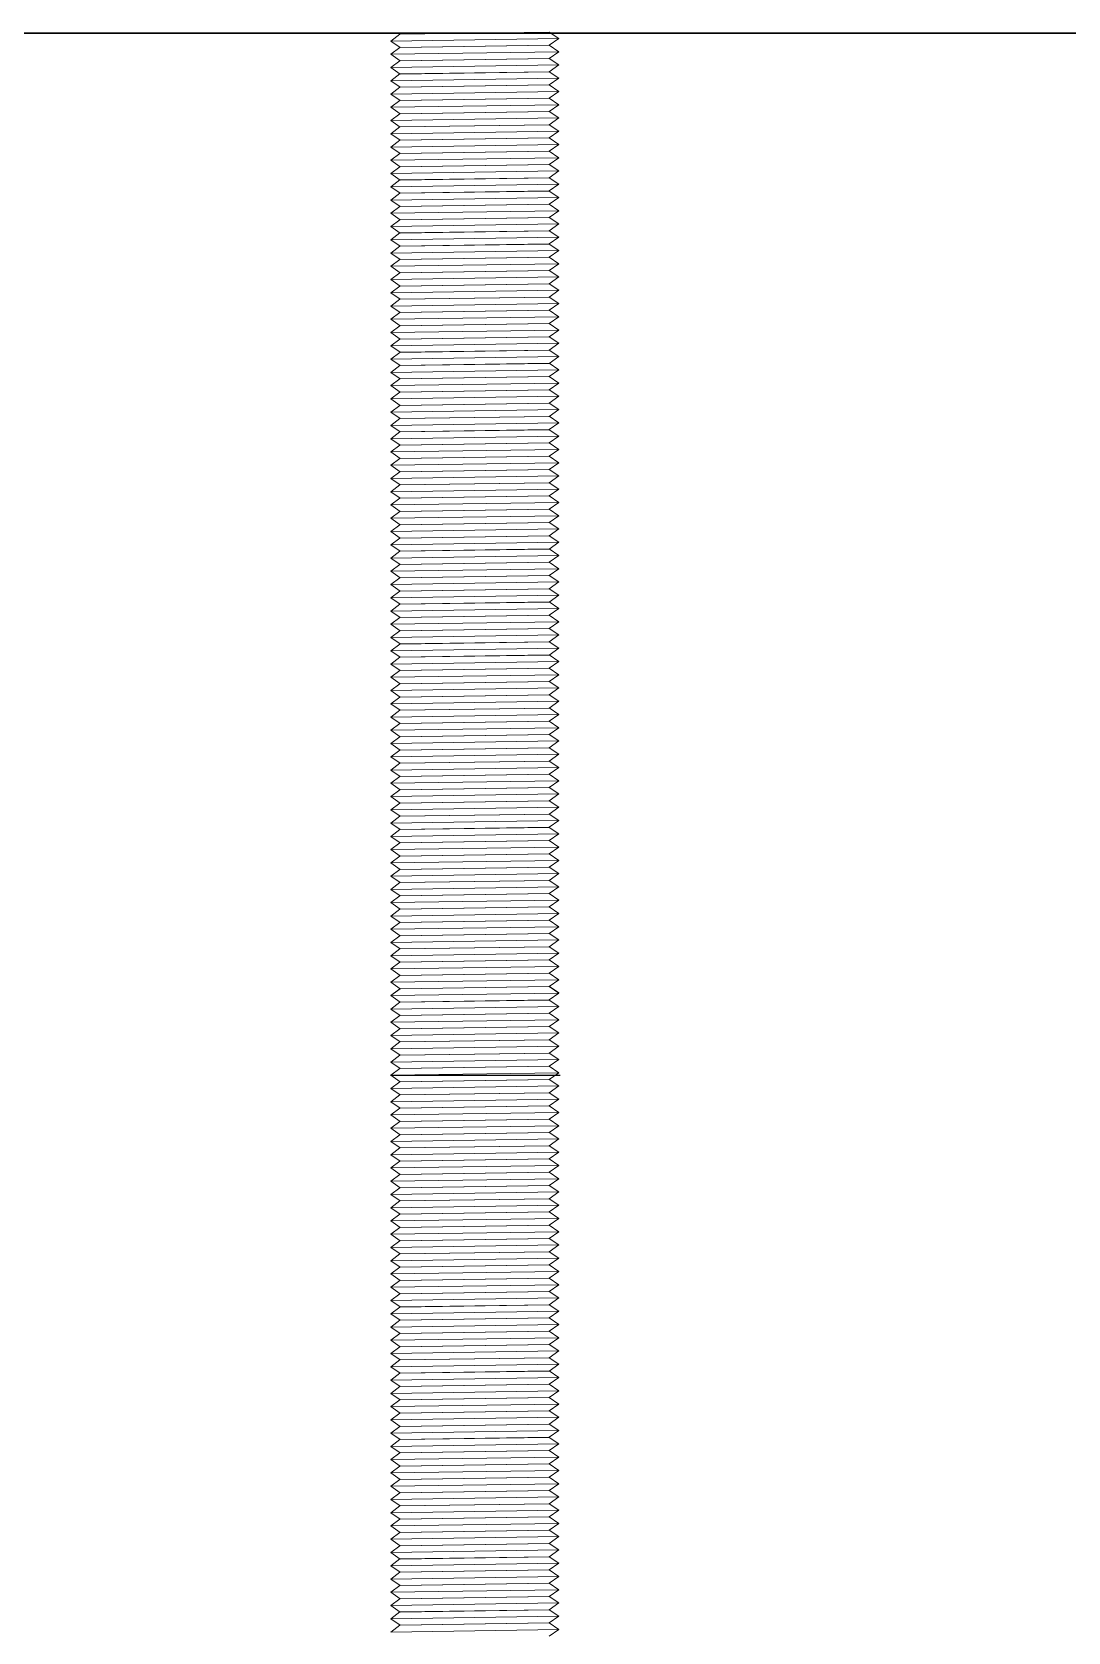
# Model space of a CAD drawing. Header units: millimetres. Extents: x -17263 to -7565, y 1486 to 4446.
# Drawn here: x -8877.75 to -8847.26, y 2449.45 to 2496.55 of the extents above; entities that cross this region are included whole.
import ezdxf

# ---------------------------------------------------------------- set-up
doc = ezdxf.new("R2010")
doc.units = ezdxf.units.MM
doc.layers.add('Color-7', color=7, linetype='Continuous', lineweight=0)
doc.layers.add('PIPING', color=3, linetype='Continuous')

msp = doc.modelspace()

# ---------------------------------------------------------------- linework, layer by layer
for p, q in [((-8805.919, 2496.521), (-8957, 2496.521)), ((-8805.919, 2496.521), (-8957, 2496.521)), ((-8880.865, 2496.521), (-8785.865, 2496.521))]:
    msp.add_line(p, q)
at = {"layer": 'Color-7', "linetype": 'Continuous', "lineweight": 0}
for p, q in [((-8866.923, 2496.488), (-8862.53, 2496.554)), ((-8862.53, 2496.554), (-8862.242, 2496.364)), ((-8867.196, 2496.289), (-8862.242, 2496.364)), ((-8866.923, 2496.488), (-8867.195, 2496.289)), ((-8866.917, 2496.098), (-8867.195, 2496.289)), ((-8866.923, 2496.098), (-8867.195, 2495.899)), ((-8866.923, 2496.098), (-8862.53, 2496.164)), ((-8866.917, 2496.098), (-8862.53, 2496.164)), ((-8866.917, 2496.098), (-8862.524, 2496.164)), ((-8862.53, 2496.164), (-8862.242, 2496.364)), ((-8862.53, 2496.164), (-8862.242, 2495.974)), ((-8867.196, 2495.899), (-8862.242, 2495.974)), ((-8867.196, 2495.508), (-8862.242, 2495.583)), ((-8866.917, 2495.708), (-8867.195, 2495.899)), ((-8866.923, 2495.708), (-8867.195, 2495.508)), ((-8866.923, 2495.708), (-8862.53, 2495.774)), ((-8866.917, 2495.708), (-8862.53, 2495.774)), ((-8866.917, 2495.708), (-8862.524, 2495.774)), ((-8862.53, 2495.774), (-8862.242, 2495.974)), ((-8862.53, 2495.774), (-8862.242, 2495.583)), ((-8862.53, 2495.384), (-8862.242, 2495.583)), ((-8867.196, 2495.119), (-8862.242, 2495.194)), ((-8866.917, 2495.317), (-8867.195, 2495.508)), ((-8866.923, 2495.318), (-8867.195, 2495.119)), ((-8866.917, 2494.928), (-8867.195, 2495.119)), ((-8866.923, 2495.318), (-8862.53, 2495.384)), ((-8866.917, 2495.317), (-8862.53, 2495.384)), ((-8866.917, 2495.317), (-8862.524, 2495.384)), ((-8862.53, 2495.384), (-8862.242, 2495.194)), ((-8862.53, 2494.994), (-8862.242, 2495.194)), ((-8867.196, 2494.728), (-8862.242, 2494.803)), ((-8866.923, 2494.927), (-8867.195, 2494.728)), ((-8866.917, 2494.537), (-8867.195, 2494.728)), ((-8866.923, 2494.927), (-8862.53, 2494.994)), ((-8866.917, 2494.928), (-8862.53, 2494.994)), ((-8866.917, 2494.928), (-8862.524, 2494.994)), ((-8862.53, 2494.994), (-8862.242, 2494.803)), ((-8862.53, 2494.603), (-8862.242, 2494.803)), ((-8867.196, 2494.339), (-8862.242, 2494.414)), ((-8866.923, 2494.538), (-8867.195, 2494.339)), ((-8866.917, 2494.148), (-8867.195, 2494.339)), ((-8866.923, 2494.538), (-8862.53, 2494.604)), ((-8866.923, 2494.148), (-8862.53, 2494.214)), ((-8866.917, 2494.537), (-8862.53, 2494.603)), ((-8866.917, 2494.537), (-8862.524, 2494.603)), ((-8866.917, 2494.148), (-8862.53, 2494.214)), ((-8866.917, 2494.148), (-8862.524, 2494.214)), ((-8862.53, 2494.604), (-8862.242, 2494.414)), ((-8862.53, 2494.214), (-8862.242, 2494.414)), ((-8862.53, 2494.214), (-8862.242, 2494.024)), ((-8867.196, 2493.949), (-8862.242, 2494.024)), ((-8866.923, 2494.148), (-8867.195, 2493.949)), ((-8866.917, 2493.757), (-8867.195, 2493.949)), ((-8866.923, 2493.758), (-8867.195, 2493.559)), ((-8866.923, 2493.758), (-8862.53, 2493.824)), ((-8866.917, 2493.758), (-8862.53, 2493.824)), ((-8866.917, 2493.758), (-8862.524, 2493.824)), ((-8862.53, 2493.824), (-8862.242, 2494.024)), ((-8862.53, 2493.824), (-8862.242, 2493.634)), ((-8867.196, 2493.559), (-8862.242, 2493.634)), ((-8867.196, 2493.168), (-8862.242, 2493.243)), ((-8866.917, 2493.368), (-8867.195, 2493.559)), ((-8866.923, 2493.367), (-8867.195, 2493.168)), ((-8866.923, 2493.367), (-8862.53, 2493.434)), ((-8866.917, 2493.368), (-8862.53, 2493.434)), ((-8866.917, 2493.368), (-8862.524, 2493.434)), ((-8862.53, 2493.434), (-8862.242, 2493.634)), ((-8862.53, 2493.434), (-8862.242, 2493.243)), ((-8862.53, 2493.044), (-8862.242, 2493.243)), ((-8867.196, 2492.779), (-8862.242, 2492.854)), ((-8866.917, 2492.977), (-8867.195, 2493.168)), ((-8866.923, 2492.978), (-8867.195, 2492.779)), ((-8866.917, 2492.588), (-8867.195, 2492.779)), ((-8866.923, 2492.978), (-8862.53, 2493.044)), ((-8866.917, 2492.977), (-8862.53, 2493.044)), ((-8866.917, 2492.977), (-8862.524, 2493.044)), ((-8862.53, 2493.044), (-8862.242, 2492.854)), ((-8862.53, 2492.654), (-8862.242, 2492.854)), ((-8867.196, 2492.388), (-8862.242, 2492.463)), ((-8866.923, 2492.587), (-8867.195, 2492.388)), ((-8866.917, 2492.197), (-8867.195, 2492.388)), ((-8866.923, 2492.587), (-8862.53, 2492.653)), ((-8866.917, 2492.588), (-8862.53, 2492.654)), ((-8866.917, 2492.588), (-8862.524, 2492.654)), ((-8862.53, 2492.654), (-8862.242, 2492.463)), ((-8862.53, 2492.263), (-8862.242, 2492.463)), ((-8867.196, 2491.999), (-8862.242, 2492.074)), ((-8866.923, 2492.198), (-8867.195, 2491.999)), ((-8866.917, 2491.808), (-8867.195, 2491.999)), ((-8866.923, 2491.807), (-8867.195, 2491.607)), ((-8866.923, 2492.198), (-8862.53, 2492.264)), ((-8866.923, 2491.807), (-8862.53, 2491.873)), ((-8866.917, 2492.197), (-8862.53, 2492.263)), ((-8866.917, 2492.197), (-8862.524, 2492.263)), ((-8866.917, 2491.808), (-8862.53, 2491.874)), ((-8866.917, 2491.808), (-8862.524, 2491.874)), ((-8862.53, 2492.264), (-8862.242, 2492.074)), ((-8862.53, 2491.874), (-8862.242, 2492.074)), ((-8862.53, 2491.873), (-8862.242, 2491.682)), ((-8867.196, 2491.608), (-8862.242, 2491.682)), ((-8866.917, 2491.416), (-8867.195, 2491.607)), ((-8866.923, 2491.417), (-8867.195, 2491.218)), ((-8866.923, 2491.417), (-8862.53, 2491.483)), ((-8866.917, 2491.417), (-8862.53, 2491.483)), ((-8866.917, 2491.417), (-8862.524, 2491.483)), ((-8862.53, 2491.483), (-8862.242, 2491.682)), ((-8862.53, 2491.483), (-8862.242, 2491.293)), ((-8867.196, 2491.218), (-8862.242, 2491.293)), ((-8867.196, 2490.827), (-8862.242, 2490.902)), ((-8866.917, 2491.027), (-8867.195, 2491.218)), ((-8866.923, 2491.026), (-8867.195, 2490.827)), ((-8866.923, 2491.026), (-8862.53, 2491.093)), ((-8866.917, 2491.027), (-8862.53, 2491.093)), ((-8866.917, 2491.027), (-8862.524, 2491.093)), ((-8862.53, 2491.093), (-8862.242, 2491.293)), ((-8862.53, 2491.093), (-8862.242, 2490.902)), ((-8862.53, 2490.703), (-8862.242, 2490.902)), ((-8867.196, 2490.438), (-8862.242, 2490.513)), ((-8866.917, 2490.636), (-8867.195, 2490.827)), ((-8866.923, 2490.637), (-8867.195, 2490.438)), ((-8866.917, 2490.247), (-8867.195, 2490.438)), ((-8866.923, 2490.637), (-8862.53, 2490.703)), ((-8866.917, 2490.636), (-8862.53, 2490.703)), ((-8866.917, 2490.636), (-8862.524, 2490.703)), ((-8862.53, 2490.703), (-8862.242, 2490.513)), ((-8862.53, 2490.313), (-8862.242, 2490.513)), ((-8867.196, 2490.047), (-8862.242, 2490.122)), ((-8866.923, 2490.246), (-8867.195, 2490.047)), ((-8866.917, 2489.856), (-8867.195, 2490.047)), ((-8866.923, 2490.246), (-8862.53, 2490.312)), ((-8866.923, 2489.857), (-8862.53, 2489.923)), ((-8866.917, 2490.247), (-8862.53, 2490.313)), ((-8866.917, 2490.247), (-8862.524, 2490.313)), ((-8866.917, 2489.856), (-8862.53, 2489.922)), ((-8866.917, 2489.856), (-8862.524, 2489.922)), ((-8862.53, 2490.312), (-8862.242, 2490.122)), ((-8862.53, 2489.922), (-8862.242, 2490.122)), ((-8862.53, 2489.923), (-8862.242, 2489.733)), ((-8867.196, 2489.658), (-8862.242, 2489.733)), ((-8866.923, 2489.857), (-8867.195, 2489.658)), ((-8866.917, 2489.467), (-8867.195, 2489.658)), ((-8866.923, 2489.466), (-8867.195, 2489.267)), ((-8866.923, 2489.466), (-8862.53, 2489.532)), ((-8866.917, 2489.467), (-8862.53, 2489.533)), ((-8866.917, 2489.467), (-8862.524, 2489.533)), ((-8862.53, 2489.533), (-8862.242, 2489.733)), ((-8862.53, 2489.532), (-8862.242, 2489.342)), ((-8867.196, 2489.267), (-8862.242, 2489.342)), ((-8866.917, 2489.076), (-8867.195, 2489.267)), ((-8866.923, 2489.076), (-8867.195, 2488.877)), ((-8866.923, 2489.076), (-8862.53, 2489.143)), ((-8866.917, 2489.076), (-8862.53, 2489.142)), ((-8866.917, 2489.076), (-8862.524, 2489.142)), ((-8862.53, 2489.142), (-8862.242, 2489.342)), ((-8862.53, 2489.143), (-8862.242, 2488.952)), ((-8867.196, 2488.877), (-8862.242, 2488.952)), ((-8867.196, 2488.487), (-8862.242, 2488.561)), ((-8866.917, 2488.686), (-8867.195, 2488.877)), ((-8866.923, 2488.686), (-8867.195, 2488.486)), ((-8866.923, 2488.686), (-8862.53, 2488.752)), ((-8866.917, 2488.686), (-8862.53, 2488.752)), ((-8866.917, 2488.686), (-8862.524, 2488.752)), ((-8862.53, 2488.752), (-8862.242, 2488.952)), ((-8862.53, 2488.752), (-8862.242, 2488.561)), ((-8862.53, 2488.362), (-8862.242, 2488.561)), ((-8867.196, 2488.097), (-8862.242, 2488.172)), ((-8866.917, 2488.295), (-8867.195, 2488.486)), ((-8866.923, 2488.296), (-8867.195, 2488.097)), ((-8866.917, 2487.906), (-8867.195, 2488.097)), ((-8866.923, 2488.296), (-8862.53, 2488.362)), ((-8866.917, 2488.296), (-8862.53, 2488.362)), ((-8866.917, 2488.296), (-8862.524, 2488.362)), ((-8862.53, 2488.363), (-8862.242, 2488.172)), ((-8862.53, 2487.972), (-8862.242, 2488.172)), ((-8867.196, 2487.706), (-8862.242, 2487.781)), ((-8866.923, 2487.905), (-8867.195, 2487.706)), ((-8866.917, 2487.515), (-8867.195, 2487.706)), ((-8866.923, 2487.905), (-8862.53, 2487.972)), ((-8866.923, 2487.516), (-8862.53, 2487.582)), ((-8866.917, 2487.906), (-8862.53, 2487.972)), ((-8866.917, 2487.906), (-8862.524, 2487.972)), ((-8866.917, 2487.515), (-8862.53, 2487.582)), ((-8866.917, 2487.515), (-8862.524, 2487.582)), ((-8862.53, 2487.972), (-8862.242, 2487.781)), ((-8862.53, 2487.582), (-8862.242, 2487.781)), ((-8862.53, 2487.583), (-8862.242, 2487.392)), ((-8867.196, 2487.317), (-8862.242, 2487.392)), ((-8866.923, 2487.516), (-8867.195, 2487.317)), ((-8866.917, 2487.126), (-8867.195, 2487.317)), ((-8866.923, 2487.123), (-8867.195, 2486.924)), ((-8866.923, 2487.123), (-8862.53, 2487.189)), ((-8866.917, 2487.126), (-8862.53, 2487.192)), ((-8866.917, 2487.126), (-8862.524, 2487.192)), ((-8862.53, 2487.192), (-8862.242, 2487.392)), ((-8862.53, 2487.189), (-8862.242, 2486.999)), ((-8867.196, 2486.924), (-8862.242, 2486.999)), ((-8866.917, 2486.733), (-8867.195, 2486.924)), ((-8866.923, 2486.733), (-8867.195, 2486.534)), ((-8866.923, 2486.733), (-8862.53, 2486.8)), ((-8866.917, 2486.733), (-8862.53, 2486.799)), ((-8866.917, 2486.733), (-8862.524, 2486.799)), ((-8862.53, 2486.799), (-8862.242, 2486.999)), ((-8862.53, 2486.8), (-8862.242, 2486.609)), ((-8867.196, 2486.534), (-8862.242, 2486.609)), ((-8867.196, 2486.144), (-8862.242, 2486.218)), ((-8866.917, 2486.343), (-8867.195, 2486.534)), ((-8866.923, 2486.343), (-8867.195, 2486.143)), ((-8866.923, 2486.343), (-8862.53, 2486.409)), ((-8866.917, 2486.343), (-8862.53, 2486.409)), ((-8866.917, 2486.343), (-8862.524, 2486.409)), ((-8862.53, 2486.409), (-8862.242, 2486.609)), ((-8862.53, 2486.409), (-8862.242, 2486.218)), ((-8862.53, 2486.019), (-8862.242, 2486.218)), ((-8867.196, 2485.754), (-8862.242, 2485.829)), ((-8866.917, 2485.952), (-8867.195, 2486.143)), ((-8866.923, 2485.953), (-8867.195, 2485.754)), ((-8866.917, 2485.563), (-8867.195, 2485.754)), ((-8866.923, 2485.953), (-8862.53, 2486.019)), ((-8866.917, 2485.953), (-8862.53, 2486.019)), ((-8866.917, 2485.953), (-8862.524, 2486.019)), ((-8862.53, 2486.02), (-8862.242, 2485.829)), ((-8862.53, 2485.629), (-8862.242, 2485.829)), ((-8867.196, 2485.363), (-8862.242, 2485.438)), ((-8866.923, 2485.562), (-8867.195, 2485.363)), ((-8866.917, 2485.172), (-8867.195, 2485.363)), ((-8866.923, 2485.562), (-8862.53, 2485.629)), ((-8866.923, 2485.173), (-8862.53, 2485.239)), ((-8866.917, 2485.563), (-8862.53, 2485.629)), ((-8866.917, 2485.563), (-8862.524, 2485.629)), ((-8866.917, 2485.172), (-8862.53, 2485.239)), ((-8866.917, 2485.172), (-8862.524, 2485.239)), ((-8862.53, 2485.629), (-8862.242, 2485.438)), ((-8862.53, 2485.239), (-8862.242, 2485.438)), ((-8862.53, 2485.24), (-8862.242, 2485.049)), ((-8867.196, 2484.974), (-8862.242, 2485.049)), ((-8866.923, 2485.173), (-8867.195, 2484.974)), ((-8866.917, 2484.783), (-8867.195, 2484.974)), ((-8866.923, 2484.779), (-8867.195, 2484.58)), ((-8866.923, 2484.779), (-8862.53, 2484.845)), ((-8866.917, 2484.783), (-8862.53, 2484.849)), ((-8866.917, 2484.783), (-8862.524, 2484.849)), ((-8862.53, 2484.849), (-8862.242, 2485.049)), ((-8862.53, 2484.845), (-8862.242, 2484.655)), ((-8867.196, 2484.58), (-8862.242, 2484.655)), ((-8866.917, 2484.389), (-8867.195, 2484.58)), ((-8866.923, 2484.389), (-8867.195, 2484.19)), ((-8866.923, 2484.389), (-8862.53, 2484.456)), ((-8866.917, 2484.389), (-8862.53, 2484.455)), ((-8866.917, 2484.389), (-8862.524, 2484.455)), ((-8862.53, 2484.455), (-8862.242, 2484.655)), ((-8862.53, 2484.456), (-8862.242, 2484.265)), ((-8867.196, 2484.19), (-8862.242, 2484.265)), ((-8867.196, 2483.8), (-8862.242, 2483.875)), ((-8866.917, 2483.999), (-8867.195, 2484.19)), ((-8866.923, 2483.999), (-8867.195, 2483.8)), ((-8866.917, 2483.609), (-8867.195, 2483.8)), ((-8866.923, 2483.999), (-8862.53, 2484.065)), ((-8866.917, 2483.999), (-8862.53, 2484.066)), ((-8866.917, 2483.999), (-8862.524, 2484.065)), ((-8862.53, 2484.066), (-8862.242, 2484.265)), ((-8862.53, 2484.065), (-8862.242, 2483.875)), ((-8862.53, 2483.675), (-8862.242, 2483.875)), ((-8867.196, 2483.41), (-8862.242, 2483.485)), ((-8866.923, 2483.609), (-8867.195, 2483.41)), ((-8866.917, 2483.219), (-8867.195, 2483.41)), ((-8866.923, 2483.609), (-8862.53, 2483.676)), ((-8866.917, 2483.609), (-8862.53, 2483.675)), ((-8866.917, 2483.609), (-8862.524, 2483.675)), ((-8862.53, 2483.676), (-8862.242, 2483.485)), ((-8862.53, 2483.285), (-8862.242, 2483.485)), ((-8867.196, 2483.019), (-8862.242, 2483.094)), ((-8866.923, 2483.218), (-8867.195, 2483.019)), ((-8866.917, 2482.828), (-8867.195, 2483.019)), ((-8866.923, 2483.218), (-8862.53, 2483.285)), ((-8866.923, 2482.829), (-8862.53, 2482.896)), ((-8866.917, 2483.219), (-8862.53, 2483.285)), ((-8866.917, 2483.219), (-8862.524, 2483.285)), ((-8866.917, 2482.828), (-8862.53, 2482.895)), ((-8866.917, 2482.828), (-8862.524, 2482.895)), ((-8862.53, 2483.285), (-8862.242, 2483.094)), ((-8862.53, 2482.895), (-8862.242, 2483.094)), ((-8862.53, 2482.896), (-8862.242, 2482.705)), ((-8867.196, 2482.63), (-8862.242, 2482.705)), ((-8866.923, 2482.829), (-8867.195, 2482.63)), ((-8866.917, 2482.439), (-8867.195, 2482.63)), ((-8866.923, 2482.437), (-8867.195, 2482.238)), ((-8866.923, 2482.437), (-8862.53, 2482.504)), ((-8866.917, 2482.439), (-8862.53, 2482.505)), ((-8866.917, 2482.439), (-8862.524, 2482.505)), ((-8862.53, 2482.505), (-8862.242, 2482.705)), ((-8862.53, 2482.504), (-8862.242, 2482.313)), ((-8867.196, 2482.238), (-8862.242, 2482.313)), ((-8867.196, 2481.848), (-8862.242, 2481.923)), ((-8866.917, 2482.047), (-8867.195, 2482.238)), ((-8866.923, 2482.047), (-8867.195, 2481.848)), ((-8866.923, 2482.047), (-8862.53, 2482.114)), ((-8866.917, 2482.047), (-8862.53, 2482.113)), ((-8866.917, 2482.047), (-8862.524, 2482.113)), ((-8862.53, 2482.113), (-8862.242, 2482.313)), ((-8862.53, 2482.114), (-8862.242, 2481.923)), ((-8862.53, 2481.724), (-8862.242, 2481.923)), ((-8867.196, 2481.458), (-8862.242, 2481.533)), ((-8866.917, 2481.657), (-8867.195, 2481.848)), ((-8866.923, 2481.657), (-8867.195, 2481.458)), ((-8866.917, 2481.267), (-8867.195, 2481.458)), ((-8866.923, 2481.657), (-8862.53, 2481.723)), ((-8866.917, 2481.657), (-8862.53, 2481.724)), ((-8866.917, 2481.657), (-8862.524, 2481.724)), ((-8862.53, 2481.723), (-8862.242, 2481.533)), ((-8862.53, 2481.333), (-8862.242, 2481.533)), ((-8867.196, 2481.068), (-8862.242, 2481.143)), ((-8866.923, 2481.267), (-8867.195, 2481.068)), ((-8866.917, 2480.877), (-8867.195, 2481.068)), ((-8866.923, 2481.267), (-8862.53, 2481.334)), ((-8866.917, 2481.267), (-8862.53, 2481.333)), ((-8866.917, 2481.267), (-8862.524, 2481.333)), ((-8862.53, 2481.334), (-8862.242, 2481.143)), ((-8862.53, 2480.944), (-8862.242, 2481.143)), ((-8867.196, 2480.677), (-8862.242, 2480.752)), ((-8866.923, 2480.877), (-8867.195, 2480.677)), ((-8866.917, 2480.486), (-8867.195, 2480.677)), ((-8866.923, 2480.877), (-8862.53, 2480.943)), ((-8866.923, 2480.487), (-8862.53, 2480.554)), ((-8866.917, 2480.877), (-8862.53, 2480.944)), ((-8866.917, 2480.877), (-8862.524, 2480.944)), ((-8866.917, 2480.486), (-8862.53, 2480.553)), ((-8866.917, 2480.486), (-8862.524, 2480.553)), ((-8862.53, 2480.943), (-8862.242, 2480.752)), ((-8862.53, 2480.553), (-8862.242, 2480.752)), ((-8862.53, 2480.554), (-8862.242, 2480.363)), ((-8867.196, 2480.288), (-8862.242, 2480.363)), ((-8866.923, 2480.487), (-8867.195, 2480.288)), ((-8866.917, 2480.097), (-8867.195, 2480.288)), ((-8866.923, 2480.097), (-8867.195, 2479.898)), ((-8866.923, 2480.097), (-8862.53, 2480.163)), ((-8866.917, 2480.097), (-8862.53, 2480.164)), ((-8866.917, 2480.097), (-8862.524, 2480.164)), ((-8862.53, 2480.164), (-8862.242, 2480.363)), ((-8862.53, 2480.164), (-8862.242, 2479.973)), ((-8867.196, 2479.898), (-8862.242, 2479.973)), ((-8867.196, 2479.508), (-8862.242, 2479.583)), ((-8866.917, 2479.707), (-8867.195, 2479.898)), ((-8866.923, 2479.707), (-8867.195, 2479.508)), ((-8866.923, 2479.707), (-8862.53, 2479.774)), ((-8866.917, 2479.707), (-8862.53, 2479.773)), ((-8866.917, 2479.707), (-8862.524, 2479.773)), ((-8862.53, 2479.773), (-8862.242, 2479.973)), ((-8862.53, 2479.774), (-8862.242, 2479.583)), ((-8862.53, 2479.384), (-8862.242, 2479.583)), ((-8867.196, 2479.118), (-8862.242, 2479.193)), ((-8866.917, 2479.317), (-8867.195, 2479.508)), ((-8866.923, 2479.317), (-8867.195, 2479.118)), ((-8866.917, 2478.927), (-8867.195, 2479.118)), ((-8866.923, 2479.317), (-8862.53, 2479.383)), ((-8866.917, 2479.317), (-8862.53, 2479.384)), ((-8866.917, 2479.317), (-8862.524, 2479.383)), ((-8862.53, 2479.383), (-8862.242, 2479.193)), ((-8862.53, 2478.993), (-8862.242, 2479.193)), ((-8867.196, 2478.728), (-8862.242, 2478.803)), ((-8866.923, 2478.927), (-8867.195, 2478.728)), ((-8866.917, 2478.537), (-8867.195, 2478.728)), ((-8866.923, 2478.927), (-8862.53, 2478.994)), ((-8866.917, 2478.927), (-8862.53, 2478.993)), ((-8866.917, 2478.927), (-8862.524, 2478.993)), ((-8862.53, 2478.994), (-8862.242, 2478.803)), ((-8862.53, 2478.603), (-8862.242, 2478.803)), ((-8867.196, 2478.337), (-8862.242, 2478.412)), ((-8866.923, 2478.536), (-8867.195, 2478.337)), ((-8866.917, 2478.146), (-8867.195, 2478.337)), ((-8866.923, 2478.147), (-8867.195, 2477.948)), ((-8866.923, 2478.536), (-8862.53, 2478.603)), ((-8866.923, 2478.147), (-8862.53, 2478.214)), ((-8866.917, 2478.537), (-8862.53, 2478.603)), ((-8866.917, 2478.537), (-8862.524, 2478.603)), ((-8866.917, 2478.146), (-8862.53, 2478.213)), ((-8866.917, 2478.146), (-8862.524, 2478.213)), ((-8862.53, 2478.603), (-8862.242, 2478.412)), ((-8862.53, 2478.213), (-8862.242, 2478.412)), ((-8862.53, 2478.214), (-8862.242, 2478.023)), ((-8867.196, 2477.948), (-8862.242, 2478.023)), ((-8866.917, 2477.757), (-8867.195, 2477.948)), ((-8866.923, 2477.756), (-8867.195, 2477.557)), ((-8866.923, 2477.756), (-8862.53, 2477.822)), ((-8866.917, 2477.757), (-8862.53, 2477.823)), ((-8866.917, 2477.757), (-8862.524, 2477.823)), ((-8862.53, 2477.823), (-8862.242, 2478.023)), ((-8862.53, 2477.822), (-8862.242, 2477.632)), ((-8867.196, 2477.557), (-8862.242, 2477.632)), ((-8867.196, 2477.167), (-8862.242, 2477.242)), ((-8866.917, 2477.366), (-8867.195, 2477.557)), ((-8866.923, 2477.366), (-8867.195, 2477.167)), ((-8866.923, 2477.366), (-8862.53, 2477.433)), ((-8866.917, 2477.366), (-8862.53, 2477.432)), ((-8866.917, 2477.366), (-8862.524, 2477.432)), ((-8862.53, 2477.432), (-8862.242, 2477.632)), ((-8862.53, 2477.433), (-8862.242, 2477.242)), ((-8862.53, 2477.042), (-8862.242, 2477.242)), ((-8867.196, 2476.777), (-8862.242, 2476.852)), ((-8866.917, 2476.976), (-8867.195, 2477.167)), ((-8866.923, 2476.976), (-8867.195, 2476.777)), ((-8866.917, 2476.586), (-8867.195, 2476.777)), ((-8866.923, 2476.976), (-8862.53, 2477.042)), ((-8866.917, 2476.976), (-8862.53, 2477.042)), ((-8866.917, 2476.976), (-8862.524, 2477.042)), ((-8862.53, 2477.042), (-8862.242, 2476.852)), ((-8862.53, 2476.652), (-8862.242, 2476.852)), ((-8867.196, 2476.387), (-8862.242, 2476.462)), ((-8866.923, 2476.586), (-8867.195, 2476.387)), ((-8866.917, 2476.196), (-8867.195, 2476.387)), ((-8866.923, 2476.586), (-8862.53, 2476.652)), ((-8866.923, 2476.195), (-8862.53, 2476.262)), ((-8866.917, 2476.586), (-8862.53, 2476.652)), ((-8866.917, 2476.586), (-8862.524, 2476.652)), ((-8866.917, 2476.196), (-8862.53, 2476.262)), ((-8866.917, 2476.196), (-8862.524, 2476.262)), ((-8862.53, 2476.653), (-8862.242, 2476.462)), ((-8862.53, 2476.262), (-8862.242, 2476.462)), ((-8862.53, 2476.262), (-8862.242, 2476.071)), ((-8867.196, 2475.996), (-8862.242, 2476.071)), ((-8866.923, 2476.195), (-8867.195, 2475.996)), ((-8866.917, 2475.805), (-8867.195, 2475.996)), ((-8866.923, 2475.806), (-8867.195, 2475.607)), ((-8866.923, 2475.806), (-8862.53, 2475.873)), ((-8866.917, 2475.805), (-8862.53, 2475.872)), ((-8866.917, 2475.805), (-8862.524, 2475.872)), ((-8862.53, 2475.872), (-8862.242, 2476.071)), ((-8862.53, 2475.873), (-8862.242, 2475.682)), ((-8867.196, 2475.607), (-8862.242, 2475.682)), ((-8866.917, 2475.416), (-8867.195, 2475.607)), ((-8866.923, 2475.415), (-8867.195, 2475.216)), ((-8866.923, 2475.415), (-8862.53, 2475.482)), ((-8866.917, 2475.416), (-8862.53, 2475.482)), ((-8866.917, 2475.416), (-8862.524, 2475.482)), ((-8862.53, 2475.482), (-8862.242, 2475.682)), ((-8862.53, 2475.482), (-8862.242, 2475.291)), ((-8867.196, 2475.216), (-8862.242, 2475.291)), ((-8867.196, 2474.826), (-8862.242, 2474.901)), ((-8866.917, 2475.025), (-8867.195, 2475.216)), ((-8866.923, 2475.026), (-8867.195, 2474.826)), ((-8866.923, 2475.026), (-8862.53, 2475.092)), ((-8866.917, 2475.025), (-8862.53, 2475.092)), ((-8866.917, 2475.025), (-8862.524, 2475.092)), ((-8862.53, 2475.092), (-8862.242, 2475.291)), ((-8862.53, 2475.092), (-8862.242, 2474.901)), ((-8862.53, 2474.702), (-8862.242, 2474.901)), ((-8867.196, 2474.436), (-8862.242, 2474.511)), ((-8866.917, 2474.635), (-8867.195, 2474.826)), ((-8866.923, 2474.635), (-8867.195, 2474.436)), ((-8866.917, 2474.245), (-8867.195, 2474.436)), ((-8866.923, 2474.635), (-8862.53, 2474.701)), ((-8866.917, 2474.635), (-8862.53, 2474.702)), ((-8866.917, 2474.635), (-8862.524, 2474.702)), ((-8862.53, 2474.701), (-8862.242, 2474.511)), ((-8862.53, 2474.311), (-8862.242, 2474.511)), ((-8867.196, 2474.046), (-8862.242, 2474.121)), ((-8866.923, 2474.245), (-8867.195, 2474.046)), ((-8866.917, 2473.855), (-8867.195, 2474.046)), ((-8866.923, 2474.245), (-8862.53, 2474.312)), ((-8866.923, 2473.855), (-8862.53, 2473.921)), ((-8866.917, 2474.245), (-8862.53, 2474.311)), ((-8866.917, 2474.245), (-8862.524, 2474.311)), ((-8866.917, 2473.855), (-8862.53, 2473.922)), ((-8866.917, 2473.855), (-8862.524, 2473.922)), ((-8862.53, 2474.312), (-8862.242, 2474.121)), ((-8862.53, 2473.922), (-8862.242, 2474.121)), ((-8862.53, 2473.921), (-8862.242, 2473.73)), ((-8867.196, 2473.656), (-8862.242, 2473.73)), ((-8866.923, 2473.855), (-8867.195, 2473.655)), ((-8866.917, 2473.464), (-8867.195, 2473.655)), ((-8866.923, 2473.465), (-8867.195, 2473.266)), ((-8866.923, 2473.465), (-8862.53, 2473.532)), ((-8866.917, 2473.465), (-8862.53, 2473.531)), ((-8866.917, 2473.465), (-8862.524, 2473.531)), ((-8862.53, 2473.531), (-8862.242, 2473.73)), ((-8862.53, 2473.532), (-8862.242, 2473.341)), ((-8867.196, 2473.266), (-8862.242, 2473.341)), ((-8866.917, 2473.075), (-8867.195, 2473.266)), ((-8866.923, 2473.072), (-8867.195, 2472.873)), ((-8866.923, 2473.072), (-8862.53, 2473.139)), ((-8866.917, 2473.075), (-8862.53, 2473.142)), ((-8866.917, 2473.075), (-8862.524, 2473.142)), ((-8862.53, 2473.142), (-8862.242, 2473.341)), ((-8862.53, 2473.139), (-8862.242, 2472.948)), ((-8867.196, 2472.873), (-8862.242, 2472.948)), ((-8867.196, 2472.483), (-8862.242, 2472.558)), ((-8866.917, 2472.682), (-8867.195, 2472.873)), ((-8866.923, 2472.683), (-8867.195, 2472.483)), ((-8866.923, 2472.683), (-8862.53, 2472.749)), ((-8866.917, 2472.682), (-8862.53, 2472.749)), ((-8866.917, 2472.682), (-8862.524, 2472.749)), ((-8862.53, 2472.749), (-8862.242, 2472.948)), ((-8862.53, 2472.749), (-8862.242, 2472.558)), ((-8862.53, 2472.359), (-8862.242, 2472.558)), ((-8867.196, 2472.093), (-8862.242, 2472.168)), ((-8866.917, 2472.292), (-8867.195, 2472.483)), ((-8866.923, 2472.292), (-8867.195, 2472.093)), ((-8866.917, 2471.902), (-8867.195, 2472.093)), ((-8866.923, 2472.292), (-8862.53, 2472.358)), ((-8866.917, 2472.292), (-8862.53, 2472.359)), ((-8866.917, 2472.292), (-8862.524, 2472.359)), ((-8862.53, 2472.358), (-8862.242, 2472.168)), ((-8862.53, 2471.968), (-8862.242, 2472.168)), ((-8867.196, 2471.703), (-8862.242, 2471.778)), ((-8866.923, 2471.902), (-8867.195, 2471.703)), ((-8866.917, 2471.512), (-8867.195, 2471.703)), ((-8866.923, 2471.902), (-8862.53, 2471.969)), ((-8866.923, 2471.512), (-8862.53, 2471.578)), ((-8866.917, 2471.902), (-8862.53, 2471.968)), ((-8866.917, 2471.902), (-8862.524, 2471.968)), ((-8866.917, 2471.512), (-8862.53, 2471.579)), ((-8866.917, 2471.512), (-8862.524, 2471.579)), ((-8862.53, 2471.969), (-8862.242, 2471.778)), ((-8862.53, 2471.579), (-8862.242, 2471.778)), ((-8862.53, 2471.578), (-8862.242, 2471.387)), ((-8867.196, 2471.313), (-8862.242, 2471.387)), ((-8866.923, 2471.512), (-8867.195, 2471.312)), ((-8866.917, 2471.121), (-8867.195, 2471.312)), ((-8866.923, 2471.122), (-8867.195, 2470.923)), ((-8866.923, 2471.122), (-8862.53, 2471.189)), ((-8866.917, 2471.122), (-8862.53, 2471.188)), ((-8866.917, 2471.122), (-8862.524, 2471.188)), ((-8862.53, 2471.188), (-8862.242, 2471.387)), ((-8862.53, 2471.189), (-8862.242, 2470.998)), ((-8867.196, 2470.923), (-8862.242, 2470.998)), ((-8866.917, 2470.732), (-8867.195, 2470.923)), ((-8866.923, 2470.728), (-8867.195, 2470.529)), ((-8866.923, 2470.728), (-8862.53, 2470.795)), ((-8866.917, 2470.732), (-8862.53, 2470.799)), ((-8866.917, 2470.732), (-8862.524, 2470.799)), ((-8862.53, 2470.799), (-8862.242, 2470.998)), ((-8862.53, 2470.795), (-8862.242, 2470.604)), ((-8867.196, 2470.529), (-8862.242, 2470.604)), ((-8867.196, 2470.139), (-8862.242, 2470.214)), ((-8866.917, 2470.338), (-8867.195, 2470.529)), ((-8866.923, 2470.339), (-8867.195, 2470.139)), ((-8866.917, 2469.948), (-8867.195, 2470.139)), ((-8866.923, 2470.339), (-8862.53, 2470.405)), ((-8866.917, 2470.338), (-8862.53, 2470.405)), ((-8866.917, 2470.338), (-8862.524, 2470.405)), ((-8862.53, 2470.405), (-8862.242, 2470.604)), ((-8862.53, 2470.405), (-8862.242, 2470.214)), ((-8862.53, 2470.015), (-8862.242, 2470.214)), ((-8867.196, 2469.749), (-8862.242, 2469.824)), ((-8866.923, 2469.948), (-8867.195, 2469.749)), ((-8866.917, 2469.558), (-8867.195, 2469.749)), ((-8866.923, 2469.948), (-8862.53, 2470.014)), ((-8866.917, 2469.948), (-8862.53, 2470.015)), ((-8866.917, 2469.948), (-8862.524, 2470.015)), ((-8862.53, 2470.015), (-8862.242, 2469.824)), ((-8862.53, 2469.624), (-8862.242, 2469.824)), ((-8867.196, 2469.359), (-8862.242, 2469.434)), ((-8866.923, 2469.559), (-8867.195, 2469.359)), ((-8866.917, 2469.168), (-8867.195, 2469.359)), ((-8866.923, 2469.559), (-8862.53, 2469.625)), ((-8866.923, 2469.168), (-8862.53, 2469.234)), ((-8866.917, 2469.558), (-8862.53, 2469.624)), ((-8866.917, 2469.558), (-8862.524, 2469.624)), ((-8866.917, 2469.168), (-8862.53, 2469.235)), ((-8866.917, 2469.168), (-8862.524, 2469.235)), ((-8862.53, 2469.625), (-8862.242, 2469.434)), ((-8862.53, 2469.235), (-8862.242, 2469.434)), ((-8862.53, 2469.234), (-8862.242, 2469.044)), ((-8867.196, 2468.969), (-8862.242, 2469.044)), ((-8866.923, 2469.168), (-8867.195, 2468.969)), ((-8866.917, 2468.778), (-8867.195, 2468.969)), ((-8866.923, 2468.779), (-8867.195, 2468.579)), ((-8866.923, 2468.779), (-8862.53, 2468.845)), ((-8866.917, 2468.778), (-8862.53, 2468.844)), ((-8866.917, 2468.778), (-8862.524, 2468.844)), ((-8862.53, 2468.844), (-8862.242, 2469.044)), ((-8862.53, 2468.845), (-8862.242, 2468.654)), ((-8867.196, 2468.579), (-8862.242, 2468.654)), ((-8866.917, 2468.388), (-8867.195, 2468.579)), ((-8866.917, 2468.388), (-8867.195, 2468.185)), ((-8866.923, 2468.384), (-8867.195, 2468.185)), ((-8867.195, 2468.185), (-8862.242, 2468.26)), ((-8866.917, 2468.388), (-8862.53, 2468.455)), ((-8866.917, 2468.388), (-8862.524, 2468.455)), ((-8862.53, 2468.455), (-8862.242, 2468.654)), ((-8862.53, 2468.451), (-8862.242, 2468.26)), ((-8862.53, 2468.06), (-8862.242, 2468.26)), ((-8862.524, 2468.455), (-8862.248, 2468.272)), ((-8866.917, 2467.994), (-8867.195, 2468.185)), ((-8866.923, 2467.99), (-8867.195, 2467.791)), ((-8867.195, 2467.791), (-8862.242, 2467.866)), ((-8866.917, 2467.6), (-8867.195, 2467.791)), ((-8866.923, 2467.99), (-8862.53, 2468.056)), ((-8866.917, 2467.994), (-8862.53, 2468.06)), ((-8866.917, 2467.994), (-8862.524, 2468.06)), ((-8862.53, 2468.056), (-8862.242, 2467.866)), ((-8862.53, 2467.666), (-8862.242, 2467.866)), ((-8866.923, 2467.6), (-8867.195, 2467.401)), ((-8867.195, 2467.401), (-8862.242, 2467.476)), ((-8866.917, 2467.21), (-8867.195, 2467.401)), ((-8866.923, 2467.6), (-8862.53, 2467.667)), ((-8866.917, 2467.6), (-8862.53, 2467.666)), ((-8866.917, 2467.6), (-8862.524, 2467.666)), ((-8862.53, 2467.667), (-8862.242, 2467.476)), ((-8862.53, 2467.277), (-8862.242, 2467.476)), ((-8866.923, 2467.21), (-8867.195, 2467.011)), ((-8867.195, 2467.011), (-8862.242, 2467.086)), ((-8866.917, 2466.82), (-8867.195, 2467.011)), ((-8866.923, 2467.21), (-8862.53, 2467.276)), ((-8866.923, 2466.82), (-8862.53, 2466.887)), ((-8866.917, 2467.21), (-8862.53, 2467.277)), ((-8866.917, 2467.21), (-8862.524, 2467.276)), ((-8866.917, 2466.82), (-8862.53, 2466.886)), ((-8866.917, 2466.82), (-8862.524, 2466.886)), ((-8862.53, 2467.276), (-8862.242, 2467.086)), ((-8862.53, 2466.886), (-8862.242, 2467.086)), ((-8862.53, 2466.887), (-8862.242, 2466.696)), ((-8866.923, 2466.82), (-8867.195, 2466.621)), ((-8867.195, 2466.621), (-8862.242, 2466.696)), ((-8866.917, 2466.43), (-8867.195, 2466.621)), ((-8866.923, 2466.429), (-8867.195, 2466.23)), ((-8866.923, 2466.429), (-8862.53, 2466.496)), ((-8866.917, 2466.43), (-8862.53, 2466.496)), ((-8866.917, 2466.43), (-8862.524, 2466.496)), ((-8862.53, 2466.496), (-8862.242, 2466.696)), ((-8862.53, 2466.496), (-8862.242, 2466.305)), ((-8867.195, 2466.23), (-8862.242, 2466.305)), ((-8866.917, 2466.039), (-8867.195, 2466.23)), ((-8866.923, 2466.04), (-8867.195, 2465.841)), ((-8866.923, 2466.04), (-8867.195, 2465.841)), ((-8867.195, 2465.841), (-8862.242, 2465.916)), ((-8867.195, 2465.841), (-8862.242, 2465.916)), ((-8866.923, 2466.04), (-8862.53, 2466.107)), ((-8866.923, 2466.04), (-8862.53, 2466.107)), ((-8866.917, 2466.039), (-8862.53, 2466.106)), ((-8866.917, 2466.039), (-8862.524, 2466.106)), ((-8862.53, 2466.106), (-8862.242, 2466.305)), ((-8862.53, 2466.107), (-8862.242, 2465.916)), ((-8862.53, 2466.107), (-8862.242, 2465.916)), ((-8862.53, 2465.716), (-8862.242, 2465.916)), ((-8862.357, 2465.836), (-8862.242, 2465.916)), ((-8866.917, 2465.65), (-8867.195, 2465.841)), ((-8866.923, 2465.65), (-8867.195, 2465.451)), ((-8867.195, 2465.451), (-8862.242, 2465.526)), ((-8866.917, 2465.26), (-8867.195, 2465.451)), ((-8866.923, 2465.65), (-8862.53, 2465.717)), ((-8866.917, 2465.65), (-8862.53, 2465.716)), ((-8866.917, 2465.65), (-8862.524, 2465.716)), ((-8862.53, 2465.717), (-8862.242, 2465.526)), ((-8862.53, 2465.327), (-8862.242, 2465.526)), ((-8866.923, 2465.26), (-8867.195, 2465.061)), ((-8867.195, 2465.061), (-8862.242, 2465.136)), ((-8866.917, 2464.87), (-8867.195, 2465.061)), ((-8866.923, 2465.26), (-8862.53, 2465.326)), ((-8866.917, 2465.26), (-8862.53, 2465.327)), ((-8866.917, 2465.26), (-8862.524, 2465.327)), ((-8862.53, 2465.326), (-8862.242, 2465.136)), ((-8862.53, 2464.936), (-8862.242, 2465.136)), ((-8866.923, 2464.87), (-8867.195, 2464.671)), ((-8867.195, 2464.671), (-8862.242, 2464.746)), ((-8866.917, 2464.48), (-8867.195, 2464.671)), ((-8866.923, 2464.87), (-8862.53, 2464.937)), ((-8866.923, 2464.48), (-8862.53, 2464.546)), ((-8866.917, 2464.87), (-8862.53, 2464.936)), ((-8866.917, 2464.87), (-8862.524, 2464.936)), ((-8866.917, 2464.48), (-8862.53, 2464.547)), ((-8866.917, 2464.48), (-8862.524, 2464.547)), ((-8862.53, 2464.937), (-8862.242, 2464.746)), ((-8862.53, 2464.547), (-8862.242, 2464.746)), ((-8862.53, 2464.546), (-8862.242, 2464.355)), ((-8866.923, 2464.48), (-8867.195, 2464.28)), ((-8867.195, 2464.28), (-8862.242, 2464.355)), ((-8866.917, 2464.089), (-8867.195, 2464.28)), ((-8866.923, 2464.09), (-8867.195, 2463.891)), ((-8866.923, 2464.09), (-8862.53, 2464.157)), ((-8866.917, 2464.089), (-8862.53, 2464.156)), ((-8866.917, 2464.089), (-8862.524, 2464.156)), ((-8862.53, 2464.156), (-8862.242, 2464.355)), ((-8862.53, 2464.157), (-8862.242, 2463.966)), ((-8867.195, 2463.891), (-8862.242, 2463.966)), ((-8866.917, 2463.7), (-8867.195, 2463.891)), ((-8866.923, 2463.7), (-8867.195, 2463.501)), ((-8867.195, 2463.501), (-8862.242, 2463.576)), ((-8866.923, 2463.7), (-8862.53, 2463.766)), ((-8866.917, 2463.7), (-8862.53, 2463.767)), ((-8866.917, 2463.7), (-8862.524, 2463.767)), ((-8862.53, 2463.767), (-8862.242, 2463.966)), ((-8862.53, 2463.767), (-8862.242, 2463.576)), ((-8862.53, 2463.376), (-8862.242, 2463.576)), ((-8866.917, 2463.31), (-8867.195, 2463.501)), ((-8866.923, 2463.31), (-8867.195, 2463.111)), ((-8867.195, 2463.111), (-8862.242, 2463.186)), ((-8866.917, 2462.92), (-8867.195, 2463.111)), ((-8866.923, 2463.31), (-8862.53, 2463.377)), ((-8866.917, 2463.31), (-8862.53, 2463.376)), ((-8866.917, 2463.31), (-8862.524, 2463.376)), ((-8862.53, 2463.377), (-8862.242, 2463.186)), ((-8862.53, 2462.987), (-8862.242, 2463.186)), ((-8866.923, 2462.92), (-8867.195, 2462.721)), ((-8867.195, 2462.721), (-8862.242, 2462.796)), ((-8866.917, 2462.53), (-8867.195, 2462.721)), ((-8866.923, 2462.92), (-8862.53, 2462.986)), ((-8866.917, 2462.92), (-8862.53, 2462.987)), ((-8866.917, 2462.92), (-8862.524, 2462.986)), ((-8862.53, 2462.986), (-8862.242, 2462.796)), ((-8862.53, 2462.596), (-8862.242, 2462.796)), ((-8866.923, 2462.53), (-8867.195, 2462.331)), ((-8867.195, 2462.331), (-8862.242, 2462.406)), ((-8866.917, 2462.14), (-8867.195, 2462.331)), ((-8866.923, 2462.139), (-8867.195, 2461.94)), ((-8866.923, 2462.53), (-8862.53, 2462.597)), ((-8866.923, 2462.139), (-8862.53, 2462.206)), ((-8866.917, 2462.53), (-8862.53, 2462.596)), ((-8866.917, 2462.53), (-8862.524, 2462.596)), ((-8866.917, 2462.14), (-8862.53, 2462.206)), ((-8866.917, 2462.14), (-8862.524, 2462.206)), ((-8862.53, 2462.597), (-8862.242, 2462.406)), ((-8862.53, 2462.206), (-8862.242, 2462.406)), ((-8862.53, 2462.206), (-8862.242, 2462.015)), ((-8867.195, 2461.94), (-8862.242, 2462.015)), ((-8866.917, 2461.749), (-8867.195, 2461.94)), ((-8866.923, 2461.75), (-8867.195, 2461.551)), ((-8866.923, 2461.75), (-8862.53, 2461.817)), ((-8866.917, 2461.749), (-8862.53, 2461.816)), ((-8866.917, 2461.749), (-8862.524, 2461.816)), ((-8862.53, 2461.816), (-8862.242, 2462.015)), ((-8862.53, 2461.817), (-8862.242, 2461.626)), ((-8867.195, 2461.551), (-8862.242, 2461.626)), ((-8866.917, 2461.36), (-8867.195, 2461.551)), ((-8866.923, 2461.359), (-8867.195, 2461.16)), ((-8867.195, 2461.16), (-8862.242, 2461.235)), ((-8866.923, 2461.359), (-8862.53, 2461.425)), ((-8866.917, 2461.36), (-8862.53, 2461.426)), ((-8866.917, 2461.36), (-8862.524, 2461.426)), ((-8862.53, 2461.426), (-8862.242, 2461.626)), ((-8862.53, 2461.425), (-8862.242, 2461.235)), ((-8862.53, 2461.035), (-8862.242, 2461.235)), ((-8866.917, 2460.969), (-8867.195, 2461.16)), ((-8866.923, 2460.969), (-8867.195, 2460.77)), ((-8867.195, 2460.77), (-8862.242, 2460.845)), ((-8866.917, 2460.579), (-8867.195, 2460.77)), ((-8866.923, 2460.969), (-8862.53, 2461.036)), ((-8866.917, 2460.969), (-8862.53, 2461.035)), ((-8866.917, 2460.969), (-8862.524, 2461.035)), ((-8862.53, 2461.036), (-8862.242, 2460.845)), ((-8862.53, 2460.645), (-8862.242, 2460.845)), ((-8866.923, 2460.579), (-8867.195, 2460.38)), ((-8867.195, 2460.38), (-8862.242, 2460.455)), ((-8866.917, 2460.189), (-8867.195, 2460.38)), ((-8866.923, 2460.579), (-8862.53, 2460.645)), ((-8866.923, 2460.189), (-8862.53, 2460.255)), ((-8866.917, 2460.579), (-8862.53, 2460.645)), ((-8866.917, 2460.579), (-8862.524, 2460.645)), ((-8866.917, 2460.189), (-8862.53, 2460.255)), ((-8866.917, 2460.189), (-8862.524, 2460.255)), ((-8862.53, 2460.645), (-8862.242, 2460.455)), ((-8862.53, 2460.255), (-8862.242, 2460.455)), ((-8862.53, 2460.256), (-8862.242, 2460.065)), ((-8866.923, 2460.189), (-8867.195, 2459.99)), ((-8867.195, 2459.99), (-8862.242, 2460.065)), ((-8866.917, 2459.799), (-8867.195, 2459.99)), ((-8866.923, 2459.798), (-8867.195, 2459.599)), ((-8866.923, 2459.798), (-8862.53, 2459.865)), ((-8866.917, 2459.799), (-8862.53, 2459.865)), ((-8866.917, 2459.799), (-8862.524, 2459.865)), ((-8862.53, 2459.865), (-8862.242, 2460.065)), ((-8862.53, 2459.865), (-8862.242, 2459.674)), ((-8867.195, 2459.599), (-8862.242, 2459.674)), ((-8866.917, 2459.408), (-8867.195, 2459.599)), ((-8866.923, 2459.409), (-8867.195, 2459.21)), ((-8866.923, 2459.409), (-8862.53, 2459.476)), ((-8866.917, 2459.408), (-8862.53, 2459.475)), ((-8866.917, 2459.408), (-8862.524, 2459.475)), ((-8862.53, 2459.475), (-8862.242, 2459.674)), ((-8862.53, 2459.476), (-8862.242, 2459.285)), ((-8867.195, 2459.21), (-8862.242, 2459.285)), ((-8866.917, 2459.019), (-8867.195, 2459.21)), ((-8866.923, 2459.018), (-8867.195, 2458.819)), ((-8867.195, 2458.819), (-8862.242, 2458.894)), ((-8866.923, 2459.018), (-8862.53, 2459.085)), ((-8866.917, 2459.019), (-8862.53, 2459.085)), ((-8866.917, 2459.019), (-8862.524, 2459.085)), ((-8862.53, 2459.085), (-8862.242, 2459.285)), ((-8862.53, 2459.085), (-8862.242, 2458.894)), ((-8862.53, 2458.695), (-8862.242, 2458.894)), ((-8866.917, 2458.628), (-8867.195, 2458.819)), ((-8866.923, 2458.628), (-8867.195, 2458.429)), ((-8867.195, 2458.429), (-8862.242, 2458.504)), ((-8866.917, 2458.238), (-8867.195, 2458.429)), ((-8866.923, 2458.628), (-8862.53, 2458.695)), ((-8866.917, 2458.628), (-8862.53, 2458.695)), ((-8866.917, 2458.628), (-8862.524, 2458.695)), ((-8862.53, 2458.695), (-8862.242, 2458.504)), ((-8862.53, 2458.305), (-8862.242, 2458.504)), ((-8866.923, 2458.238), (-8867.195, 2458.039)), ((-8867.195, 2458.039), (-8862.242, 2458.114)), ((-8866.917, 2457.848), (-8867.195, 2458.039)), ((-8866.923, 2458.238), (-8862.53, 2458.304)), ((-8866.923, 2457.848), (-8862.53, 2457.915)), ((-8866.917, 2458.238), (-8862.53, 2458.305)), ((-8866.917, 2458.238), (-8862.524, 2458.305)), ((-8866.917, 2457.848), (-8862.53, 2457.914)), ((-8866.917, 2457.848), (-8862.524, 2457.914)), ((-8862.53, 2458.304), (-8862.242, 2458.114)), ((-8862.53, 2457.914), (-8862.242, 2458.114)), ((-8862.53, 2457.915), (-8862.242, 2457.724)), ((-8866.923, 2457.848), (-8867.195, 2457.649)), ((-8867.195, 2457.649), (-8862.242, 2457.724)), ((-8866.917, 2457.458), (-8867.195, 2457.649)), ((-8866.923, 2457.458), (-8867.195, 2457.258)), ((-8866.923, 2457.458), (-8862.53, 2457.524)), ((-8866.917, 2457.458), (-8862.53, 2457.525)), ((-8866.917, 2457.458), (-8862.524, 2457.525)), ((-8862.53, 2457.525), (-8862.242, 2457.724)), ((-8862.53, 2457.524), (-8862.242, 2457.333)), ((-8867.195, 2457.259), (-8862.242, 2457.333)), ((-8866.917, 2457.067), (-8867.195, 2457.258)), ((-8866.923, 2457.068), (-8867.195, 2456.869)), ((-8866.923, 2457.068), (-8862.53, 2457.135)), ((-8866.917, 2457.068), (-8862.53, 2457.134)), ((-8866.917, 2457.068), (-8862.524, 2457.134)), ((-8862.53, 2457.134), (-8862.242, 2457.333)), ((-8862.53, 2457.135), (-8862.242, 2456.944)), ((-8867.195, 2456.869), (-8862.242, 2456.944)), ((-8866.917, 2456.678), (-8867.195, 2456.869)), ((-8866.923, 2456.675), (-8867.195, 2456.476)), ((-8867.195, 2456.476), (-8862.242, 2456.551)), ((-8866.917, 2456.285), (-8867.195, 2456.476)), ((-8866.923, 2456.675), (-8862.53, 2456.742)), ((-8866.917, 2456.678), (-8862.53, 2456.745)), ((-8866.917, 2456.678), (-8862.524, 2456.745)), ((-8862.53, 2456.745), (-8862.242, 2456.944)), ((-8862.53, 2456.742), (-8862.242, 2456.551)), ((-8862.53, 2456.352), (-8862.242, 2456.551)), ((-8866.923, 2456.286), (-8867.195, 2456.086)), ((-8867.195, 2456.086), (-8862.242, 2456.161)), ((-8866.917, 2455.895), (-8867.195, 2456.086)), ((-8866.923, 2456.286), (-8862.53, 2456.352)), ((-8866.917, 2456.285), (-8862.53, 2456.352)), ((-8866.917, 2456.285), (-8862.524, 2456.352)), ((-8862.53, 2456.352), (-8862.242, 2456.161)), ((-8862.53, 2455.962), (-8862.242, 2456.161)), ((-8866.923, 2455.895), (-8867.195, 2455.696)), ((-8867.195, 2455.696), (-8862.242, 2455.771)), ((-8866.917, 2455.505), (-8867.195, 2455.696)), ((-8866.923, 2455.895), (-8862.53, 2455.961)), ((-8866.923, 2455.505), (-8862.53, 2455.572)), ((-8866.917, 2455.895), (-8862.53, 2455.962)), ((-8866.917, 2455.895), (-8862.524, 2455.962)), ((-8866.917, 2455.505), (-8862.53, 2455.571)), ((-8866.917, 2455.505), (-8862.524, 2455.571)), ((-8862.53, 2455.961), (-8862.242, 2455.771)), ((-8862.53, 2455.571), (-8862.242, 2455.771)), ((-8862.53, 2455.572), (-8862.242, 2455.381)), ((-8866.923, 2455.505), (-8867.195, 2455.306)), ((-8867.195, 2455.306), (-8862.242, 2455.381)), ((-8866.917, 2455.115), (-8867.195, 2455.306)), ((-8866.923, 2455.115), (-8867.195, 2454.915)), ((-8866.923, 2455.115), (-8862.53, 2455.181)), ((-8866.917, 2455.115), (-8862.53, 2455.182)), ((-8866.917, 2455.115), (-8862.524, 2455.182)), ((-8862.53, 2455.182), (-8862.242, 2455.381)), ((-8862.53, 2455.181), (-8862.242, 2454.99)), ((-8867.195, 2454.916), (-8862.242, 2454.99)), ((-8866.917, 2454.724), (-8867.195, 2454.915)), ((-8866.923, 2454.725), (-8867.195, 2454.526)), ((-8867.195, 2454.526), (-8862.242, 2454.601)), ((-8866.923, 2454.725), (-8862.53, 2454.792)), ((-8866.917, 2454.725), (-8862.53, 2454.791)), ((-8866.917, 2454.725), (-8862.524, 2454.791)), ((-8862.53, 2454.791), (-8862.242, 2454.99)), ((-8862.53, 2454.792), (-8862.242, 2454.601)), ((-8862.53, 2454.402), (-8862.242, 2454.601)), ((-8866.917, 2454.335), (-8867.195, 2454.526)), ((-8866.923, 2454.331), (-8867.195, 2454.132)), ((-8867.195, 2454.132), (-8862.242, 2454.207)), ((-8866.917, 2453.941), (-8867.195, 2454.132)), ((-8866.923, 2454.331), (-8862.53, 2454.398)), ((-8866.917, 2454.335), (-8862.53, 2454.402)), ((-8866.917, 2454.335), (-8862.524, 2454.402)), ((-8862.53, 2454.398), (-8862.242, 2454.207)), ((-8862.53, 2454.008), (-8862.242, 2454.207)), ((-8866.923, 2453.942), (-8867.195, 2453.742)), ((-8867.195, 2453.742), (-8862.242, 2453.817)), ((-8866.917, 2453.551), (-8867.195, 2453.742)), ((-8866.923, 2453.942), (-8862.53, 2454.008)), ((-8866.917, 2453.941), (-8862.53, 2454.008)), ((-8866.917, 2453.941), (-8862.524, 2454.008)), ((-8862.53, 2454.008), (-8862.242, 2453.817)), ((-8862.53, 2453.618), (-8862.242, 2453.817)), ((-8866.923, 2453.551), (-8867.195, 2453.352)), ((-8867.195, 2453.352), (-8862.242, 2453.427)), ((-8866.917, 2453.161), (-8867.195, 2453.352)), ((-8866.923, 2453.551), (-8862.53, 2453.617)), ((-8866.923, 2453.162), (-8862.53, 2453.228)), ((-8866.917, 2453.551), (-8862.53, 2453.618)), ((-8866.917, 2453.551), (-8862.524, 2453.618)), ((-8866.917, 2453.161), (-8862.53, 2453.227)), ((-8866.917, 2453.161), (-8862.524, 2453.227)), ((-8862.53, 2453.618), (-8862.242, 2453.427)), ((-8862.53, 2453.227), (-8862.242, 2453.427)), ((-8862.53, 2453.228), (-8862.242, 2453.037)), ((-8866.923, 2453.162), (-8867.195, 2452.962)), ((-8867.195, 2452.962), (-8862.242, 2453.037)), ((-8866.917, 2452.771), (-8867.195, 2452.962)), ((-8866.923, 2452.771), (-8867.195, 2452.572)), ((-8866.923, 2452.771), (-8862.53, 2452.837)), ((-8866.917, 2452.771), (-8862.53, 2452.838)), ((-8866.917, 2452.771), (-8862.524, 2452.838)), ((-8862.53, 2452.838), (-8862.242, 2453.037)), ((-8862.53, 2452.837), (-8862.242, 2452.647)), ((-8867.195, 2452.572), (-8862.242, 2452.647)), ((-8866.917, 2452.381), (-8867.195, 2452.572)), ((-8866.923, 2452.382), (-8867.195, 2452.182)), ((-8867.195, 2452.182), (-8862.242, 2452.257)), ((-8866.923, 2452.382), (-8862.53, 2452.448)), ((-8866.917, 2452.381), (-8862.53, 2452.447)), ((-8866.917, 2452.381), (-8862.524, 2452.447)), ((-8862.53, 2452.447), (-8862.242, 2452.647)), ((-8862.53, 2452.448), (-8862.242, 2452.257)), ((-8862.53, 2452.058), (-8862.242, 2452.257)), ((-8866.917, 2451.991), (-8867.195, 2452.182)), ((-8866.923, 2451.99), (-8867.195, 2451.79)), ((-8867.195, 2451.79), (-8862.242, 2451.865)), ((-8866.917, 2451.599), (-8867.195, 2451.79)), ((-8866.923, 2451.99), (-8862.53, 2452.056)), ((-8866.917, 2451.991), (-8862.53, 2452.058)), ((-8866.917, 2451.991), (-8862.524, 2452.058)), ((-8862.53, 2452.056), (-8862.242, 2451.865)), ((-8862.53, 2451.666), (-8862.242, 2451.865)), ((-8866.923, 2451.6), (-8867.195, 2451.401)), ((-8867.195, 2451.401), (-8862.242, 2451.476)), ((-8866.917, 2451.21), (-8867.195, 2451.401)), ((-8866.923, 2451.6), (-8862.53, 2451.666)), ((-8866.917, 2451.599), (-8862.53, 2451.666)), ((-8866.917, 2451.599), (-8862.524, 2451.666)), ((-8862.53, 2451.666), (-8862.242, 2451.476)), ((-8862.53, 2451.276), (-8862.242, 2451.476)), ((-8866.923, 2451.209), (-8867.195, 2451.01)), ((-8867.195, 2451.01), (-8862.242, 2451.085)), ((-8866.917, 2450.819), (-8867.195, 2451.01)), ((-8866.923, 2451.209), (-8862.53, 2451.276)), ((-8866.923, 2450.82), (-8862.53, 2450.886)), ((-8866.917, 2451.21), (-8862.53, 2451.276)), ((-8866.917, 2451.21), (-8862.524, 2451.276)), ((-8866.917, 2450.819), (-8862.53, 2450.886)), ((-8866.917, 2450.819), (-8862.524, 2450.885)), ((-8862.53, 2451.276), (-8862.242, 2451.085)), ((-8862.53, 2450.886), (-8862.242, 2451.085)), ((-8862.53, 2450.886), (-8862.242, 2450.695)), ((-8866.923, 2450.82), (-8867.195, 2450.62)), ((-8867.195, 2450.621), (-8862.242, 2450.695)), ((-8866.917, 2450.429), (-8867.195, 2450.62)), ((-8866.923, 2450.429), (-8867.195, 2450.23)), ((-8866.923, 2450.429), (-8862.53, 2450.495)), ((-8866.917, 2450.43), (-8862.53, 2450.496)), ((-8866.917, 2450.43), (-8862.524, 2450.496)), ((-8862.53, 2450.496), (-8862.242, 2450.695)), ((-8862.53, 2450.495), (-8862.242, 2450.305)), ((-8867.195, 2450.23), (-8862.242, 2450.305)), ((-8866.917, 2450.039), (-8867.195, 2450.23)), ((-8866.923, 2450.04), (-8867.195, 2449.84)), ((-8867.195, 2449.841), (-8862.242, 2449.915)), ((-8866.923, 2450.04), (-8862.53, 2450.106)), ((-8866.917, 2450.039), (-8862.53, 2450.105)), ((-8866.917, 2450.039), (-8862.524, 2450.105)), ((-8862.53, 2450.105), (-8862.242, 2450.305)), ((-8862.53, 2450.106), (-8862.242, 2449.915)), ((-8862.53, 2449.716), (-8862.242, 2449.915)), ((-8866.917, 2449.649), (-8867.195, 2449.84)), ((-8866.923, 2449.649), (-8867.195, 2449.45)), ((-8867.195, 2449.45), (-8862.242, 2449.525)), ((-8866.923, 2449.649), (-8862.53, 2449.716)), ((-8866.917, 2449.65), (-8862.53, 2449.716)), ((-8866.917, 2449.65), (-8862.524, 2449.716)), ((-8862.53, 2449.716), (-8862.242, 2449.525)), ((-8862.53, 2449.326), (-8862.242, 2449.525))]:
    msp.add_line(p, q, dxfattribs=at)
at = {"layer": 'PIPING', "color": 0, "ltscale": 25}
msp.add_line((-8862.208, 2465.836), (-8867.2, 2465.836), dxfattribs=at)

doc.saveas('drawing.dxf')
